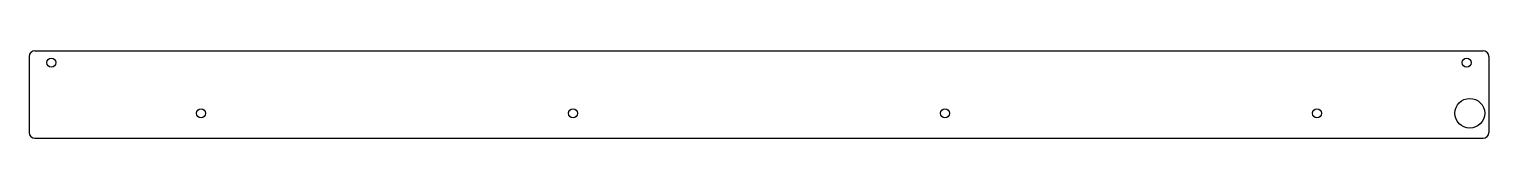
# Model space of a CAD drawing. Extents: x 0 to 31.8, y 0 to 1.9.
import ezdxf

# ---------------------------------------------------------------- set-up
doc = ezdxf.new("R2010")
doc.units = 0
doc.header["$LTSCALE"] = 1.87
doc.layers.get('0').update_dxf_attribs({"linetype": 'CONTINUOUS'})
doc.layers.add('DTM_AXES', color=7, linetype='CONTINUOUS')

msp = doc.modelspace()

# ---------------------------------------------------------------- linework, layer by layer
at = {"color": 3, "linetype": 'CONTINUOUS'}
for p, q in [((0.125, 1.917), (31.719, 1.917)), ((0, 1.792), (0, 1.078)), ((31.844, 1.792), (31.844, 1.078)), ((0, 1.004), (0, 0.125)), ((31.844, 1.004), (31.844, 0.125)), ((0.125, 0), (31.719, 0))]:
    msp.add_line(p, q, dxfattribs=at)
for centre, start, end in [((0.125, 1.792), 90, 180), ((31.719, 1.792), 0, 90), ((0.125, 0.125), 180, 270), ((31.719, 0.125), 270, 0)]:
    msp.add_arc(centre, 0.125, start, end, dxfattribs=at)
at = {"layer": 'DTM_AXES', "color": 3, "linetype": 'CONTINUOUS'}
for p, q in [((0, 1.078), (0, 1.004)), ((31.844, 1.078), (31.844, 1.004))]:
    msp.add_line(p, q, dxfattribs=at)
for centre, radius in [((0.485, 1.656), 0.0995), ((31.36, 1.656), 0.0995), ((3.75, 0.547), 0.0995), ((11.865, 0.547), 0.0995), ((19.979, 0.547), 0.0995), ((28.094, 0.547), 0.0995), ((31.429, 0.547), 0.325)]:
    msp.add_circle(centre, radius, dxfattribs=at)

doc.saveas('drawing.dxf')
